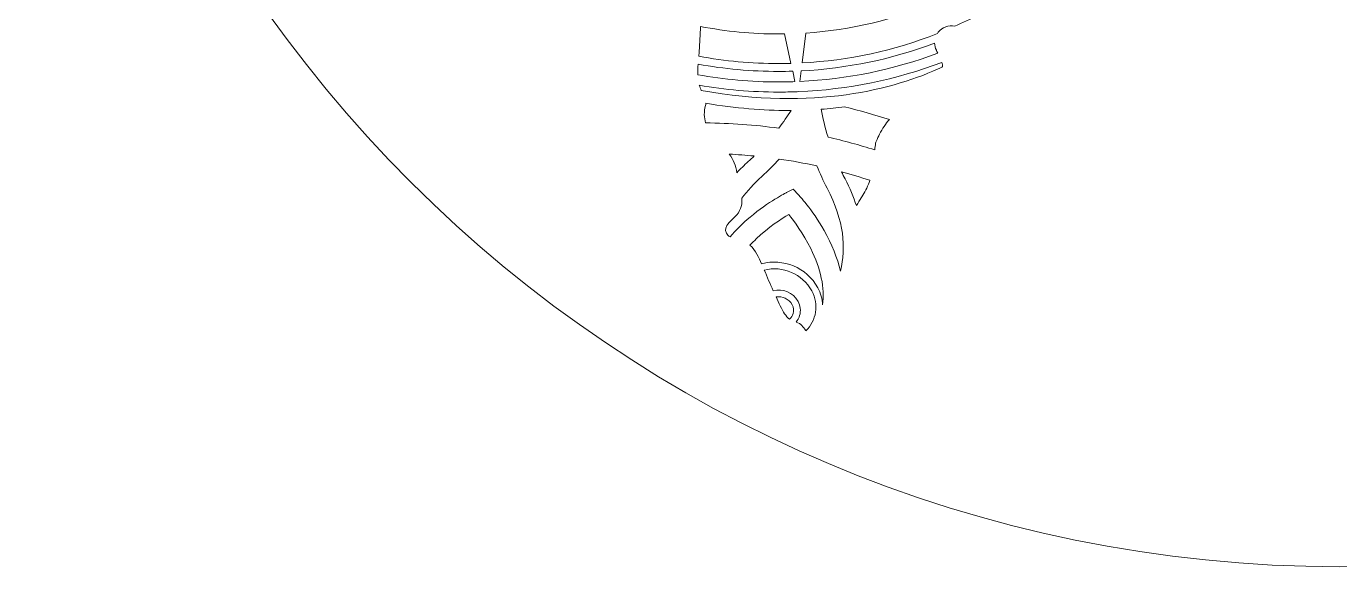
# Model space of a CAD drawing. Header units: millimetres. Extents: x -1844 to 2932, y -490 to 399.
# Drawn here: x 1069.6 to 1514.1, y -490.4 to -307.3 of the extents above; entities that cross this region are included whole.
import ezdxf

# ---------------------------------------------------------------- set-up
doc = ezdxf.new("R2010")
doc.units = ezdxf.units.MM
doc.header["$MEASUREMENT"] = 0
doc.layers.add('Layer 5', color=7, linetype='Continuous')

msp = doc.modelspace()

# ---------------------------------------------------------------- linework, layer by layer
at = {"layer": 'Layer 5', "lineweight": 0}
for points, knots in [([(1650.21, 377.4), (1649.96, 377.5), (1649.7, 377.58), (1649.43, 377.65), (1606.76, 391.27), (1561.29, 398.64), (1514.1, 398.64), (1268.61, 398.64), (1069.6, 199.63), (1069.6, -45.86), (1069.6, -291.35), (1268.61, -490.36), (1514.1, -490.36), (1759.59, -490.36), (1958.6, -291.35), (1958.6, -45.86), (1958.6, 152.15), (1829.12, 319.91), (1650.21, 377.4)], [0, 0, 0, 0, 1, 1, 1, 2, 2, 2, 3, 3, 3, 4, 4, 4, 5, 5, 5, 6, 6, 6, 6]), ([(1403.48, -286.53), (1399.79, -292.1), (1395.98, -297.86), (1391.91, -303.23), (1391.83, -303.33), (1391.76, -303.43), (1391.68, -303.53), (1389.1, -304.86), (1386.49, -306.13), (1383.82, -307.32), (1381.72, -306.87), (1379.61, -307.63), (1378.26, -309.31), (1378.14, -309.46), (1378.03, -309.62), (1377.93, -309.79), (1363.29, -315.56), (1347.94, -318.89), (1332.17, -319.73), (1332.17, -319.73), (1333.42, -309.61), (1333.42, -309.61), (1348.62, -308.6), (1363.38, -305.1), (1377.41, -299.16), (1387.63, -294.84), (1397.19, -289.33), (1406, -282.73), (1405.16, -284), (1404.32, -285.27), (1403.48, -286.53)], [0, 0, 0, 0, 1, 1, 1, 2, 2, 2, 3, 3, 3, 4, 4, 4, 5, 5, 5, 6, 6, 6, 7, 7, 7, 8, 8, 8, 9, 9, 9, 10, 10, 10, 10]), ([(1297.76, -307.37), (1306.4, -309.06), (1315.22, -309.91), (1324.18, -309.91), (1324.84, -309.91), (1325.51, -309.91), (1326.17, -309.9), (1326.17, -309.9), (1328.38, -319.88), (1328.38, -319.88), (1326.99, -319.92), (1325.59, -319.95), (1324.18, -319.95), (1315.04, -319.95), (1306.03, -319.11), (1297.2, -317.47), (1297.25, -316.86), (1297.3, -316.24), (1297.34, -315.62), (1297.52, -312.93), (1297.68, -310.17), (1297.76, -307.37)], [0, 0, 0, 0, 1, 1, 1, 2, 2, 2, 3, 3, 3, 4, 4, 4, 5, 5, 5, 6, 6, 6, 7, 7, 7, 7]), ([(1331.83, -322.42), (1347.38, -321.64), (1362.52, -318.48), (1377.01, -313), (1377.02, -313.83), (1377.22, -314.66), (1377.61, -315.44), (1377.61, -315.44), (1377.64, -315.5), (1377.64, -315.5), (1377.75, -315.72), (1377.86, -315.95), (1377.97, -316.18), (1378.01, -316.25), (1378.04, -316.32), (1378.08, -316.4), (1363.12, -322.04), (1347.46, -325.26), (1331.39, -326), (1331.39, -326), (1331.83, -322.42), (1331.83, -322.42)], [0, 0, 0, 0, 1, 1, 1, 2, 2, 2, 3, 3, 3, 4, 4, 4, 5, 5, 5, 6, 6, 6, 7, 7, 7, 7]), ([(1379.62, -320.98), (1379.61, -321.04), (1379.58, -321.11), (1379.56, -321.17), (1363.37, -328.62), (1336.18, -335.95), (1298.04, -329.08), (1297.76, -328.5), (1297.53, -327.91), (1297.36, -327.31), (1306.15, -328.83), (1315.1, -329.6), (1324.17, -329.6), (1326.29, -329.6), (1328.4, -329.56), (1330.51, -329.48), (1330.51, -329.48), (1330.96, -329.46), (1330.96, -329.46), (1347.66, -328.75), (1363.91, -325.42), (1379.44, -319.55), (1379.63, -320.14), (1379.72, -320.66), (1379.62, -320.98)], [0, 0, 0, 0, 1, 1, 1, 2, 2, 2, 3, 3, 3, 4, 4, 4, 5, 5, 5, 6, 6, 6, 7, 7, 7, 8, 8, 8, 8]), ([(1296.97, -320.15), (1305.88, -321.78), (1314.97, -322.61), (1324.18, -322.61), (1325.78, -322.61), (1327.38, -322.58), (1328.97, -322.53), (1328.97, -322.53), (1329.75, -326.07), (1329.75, -326.07), (1327.9, -326.13), (1326.04, -326.17), (1324.17, -326.17), (1314.92, -326.17), (1305.79, -325.35), (1296.84, -323.73), (1296.81, -322.58), (1296.87, -321.39), (1296.97, -320.15)], [0, 0, 0, 0, 1, 1, 1, 2, 2, 2, 3, 3, 3, 4, 4, 4, 5, 5, 5, 6, 6, 6, 6]), ([(1299.47, -334.17), (1299.53, -333.92), (1299.57, -333.66), (1299.59, -333.41), (1309.68, -335.1), (1319.01, -335.82), (1327.59, -335.82), (1327.88, -335.82), (1328.16, -335.82), (1328.45, -335.81), (1327.2, -337.75), (1325.8, -339.77), (1324.23, -341.83), (1316.08, -340.71), (1307.83, -340.12), (1299.5, -340.04), (1298.95, -338.24), (1298.9, -336.32), (1299.47, -334.17)], [0, 0, 0, 0, 1, 1, 1, 2, 2, 2, 3, 3, 3, 4, 4, 4, 5, 5, 5, 6, 6, 6, 6]), ([(1358.39, -343.81), (1357.99, -344.61), (1357.61, -345.43), (1357.22, -346.33), (1357.14, -346.52), (1357.09, -346.71), (1357.05, -346.91), (1356.93, -347.67), (1356.82, -348.42), (1356.72, -349.18), (1351.52, -347.52), (1346.27, -346.08), (1340.96, -344.87), (1339.92, -341.52), (1339.15, -338.33), (1338.58, -335.42), (1341.32, -335.21), (1343.97, -334.94), (1346.53, -334.6), (1351.63, -335.84), (1356.68, -337.29), (1361.68, -338.93), (1360.44, -340.39), (1359.31, -341.99), (1358.39, -343.81)], [0, 0, 0, 0, 1, 1, 1, 2, 2, 2, 3, 3, 3, 4, 4, 4, 5, 5, 5, 6, 6, 6, 7, 7, 7, 8, 8, 8, 8]), ([(1315.91, -351.24), (1315.27, -351.87), (1314.62, -352.49), (1313.94, -353.11), (1312.55, -354.39), (1311.27, -355.66), (1310.09, -356.91), (1309.72, -354.52), (1308.9, -352.51), (1307.49, -350.61), (1310.31, -350.76), (1313.11, -350.97), (1315.91, -351.24)], [0, 0, 0, 0, 1, 1, 1, 2, 2, 2, 3, 3, 3, 4, 4, 4, 4]), ([(1345.14, -390.23), (1344.09, -385.76), (1342.23, -381.15), (1339.57, -376.45), (1335.52, -369.3), (1331.09, -364.55), (1330.9, -364.35), (1330.9, -364.35), (1329.16, -362.49), (1329.16, -362.49), (1329.16, -362.49), (1326.87, -363.63), (1326.87, -363.63), (1326.63, -363.75), (1320.81, -366.69), (1314.55, -371.97), (1312, -374.13), (1309.75, -376.36), (1307.8, -378.66), (1307.64, -378.57), (1307.48, -378.47), (1307.34, -378.35), (1307.3, -378.32), (1307.25, -378.28), (1307.2, -378.25), (1307.16, -378.2), (1307.11, -378.15), (1307.06, -378.1), (1306.17, -377.2), (1306.01, -375.91), (1306.66, -374.81), (1307.07, -374.12), (1307.76, -373.46), (1308.48, -372.75), (1308.99, -372.26), (1309.52, -371.75), (1310.02, -371.17), (1311.68, -369.25), (1311.91, -367.33), (1311.76, -365.51), (1313.58, -363.11), (1315.82, -360.67), (1318.57, -358.15), (1320.62, -356.27), (1322.56, -354.31), (1324.4, -352.28), (1328.69, -352.9), (1332.95, -353.68), (1337.18, -354.6), (1338.19, -357.13), (1339.33, -359.63), (1340.59, -362.09), (1340.59, -362.09), (1340.59, -362.09), (1340.59, -362.09), (1346.49, -373.56), (1347.01, -382.03), (1345.14, -390.23)], [0, 0, 0, 0, 1, 1, 1, 2, 2, 2, 3, 3, 3, 4, 4, 4, 5, 5, 5, 6, 6, 6, 7, 7, 7, 8, 8, 8, 9, 9, 9, 10, 10, 10, 11, 11, 11, 12, 12, 12, 13, 13, 13, 14, 14, 14, 15, 15, 15, 16, 16, 16, 17, 17, 17, 18, 18, 18, 19, 19, 19, 19]), ([(1355.03, -359.52), (1354.5, -361.32), (1353.73, -362.97), (1352.66, -364.56), (1352.63, -364.62), (1352.59, -364.67), (1352.56, -364.72), (1352.07, -365.6), (1351.54, -366.44), (1350.97, -367.34), (1350.83, -367.57), (1350.69, -367.8), (1350.54, -368.03), (1349.59, -365.18), (1348.33, -362.17), (1346.68, -358.96), (1346.28, -358.19), (1345.9, -357.41), (1345.53, -356.64), (1348.72, -357.5), (1351.89, -358.46), (1355.03, -359.49), (1355.03, -359.5), (1355.03, -359.51), (1355.03, -359.52)], [0, 0, 0, 0, 1, 1, 1, 2, 2, 2, 3, 3, 3, 4, 4, 4, 5, 5, 5, 6, 6, 6, 7, 7, 7, 8, 8, 8, 8]), ([(1339.1, -401.68), (1339, -399.7), (1338.47, -397.71), (1337.45, -395.85), (1333.67, -388.97), (1325.73, -385.8), (1318.46, -387.75), (1317.58, -385.66), (1316.43, -383.27), (1314.52, -381.43), (1315.2, -380.71), (1315.91, -380), (1316.66, -379.29), (1320.79, -375.39), (1325.13, -372.54), (1327.62, -371.05), (1329.44, -373.32), (1332.53, -377.49), (1335.06, -382.58), (1338.51, -389.54), (1339.87, -395.96), (1339.1, -401.68)], [0, 0, 0, 0, 1, 1, 1, 2, 2, 2, 3, 3, 3, 4, 4, 4, 5, 5, 5, 6, 6, 6, 7, 7, 7, 7]), ([(1333.44, -410.48), (1333.39, -410.42), (1333.35, -410.35), (1333.3, -410.27), (1332.65, -409.27), (1331.77, -407.9), (1330.15, -407.53), (1330.14, -407.52), (1330.13, -407.52), (1330.13, -407.52), (1330.67, -406.87), (1331.08, -406.11), (1331.32, -405.27), (1331.79, -403.67), (1331.61, -401.98), (1330.8, -400.52), (1329.12, -397.46), (1325.61, -396.04), (1322.37, -396.86), (1321.33, -394.55), (1320.32, -392.23), (1319.35, -389.88), (1325.54, -388.36), (1332.24, -391.1), (1335.45, -396.95), (1337.94, -401.5), (1336.97, -407.02), (1333.44, -410.48)], [0, 0, 0, 0, 1, 1, 1, 2, 2, 2, 3, 3, 3, 4, 4, 4, 5, 5, 5, 6, 6, 6, 7, 7, 7, 8, 8, 8, 9, 9, 9, 9]), ([(1329.13, -404.63), (1328.92, -405.37), (1328.5, -406.02), (1327.93, -406.51), (1326.65, -405.56), (1325.73, -404.06), (1324.77, -402.05), (1324.28, -401.04), (1323.8, -400.01), (1323.33, -398.98), (1325.47, -398.62), (1327.7, -399.61), (1328.8, -401.62), (1329.31, -402.55), (1329.43, -403.62), (1329.13, -404.63)], [0, 0, 0, 0, 1, 1, 1, 2, 2, 2, 3, 3, 3, 4, 4, 4, 5, 5, 5, 5])]:
    msp.add_open_spline(points, degree=3, knots=knots, dxfattribs=at)

doc.saveas('drawing.dxf')
